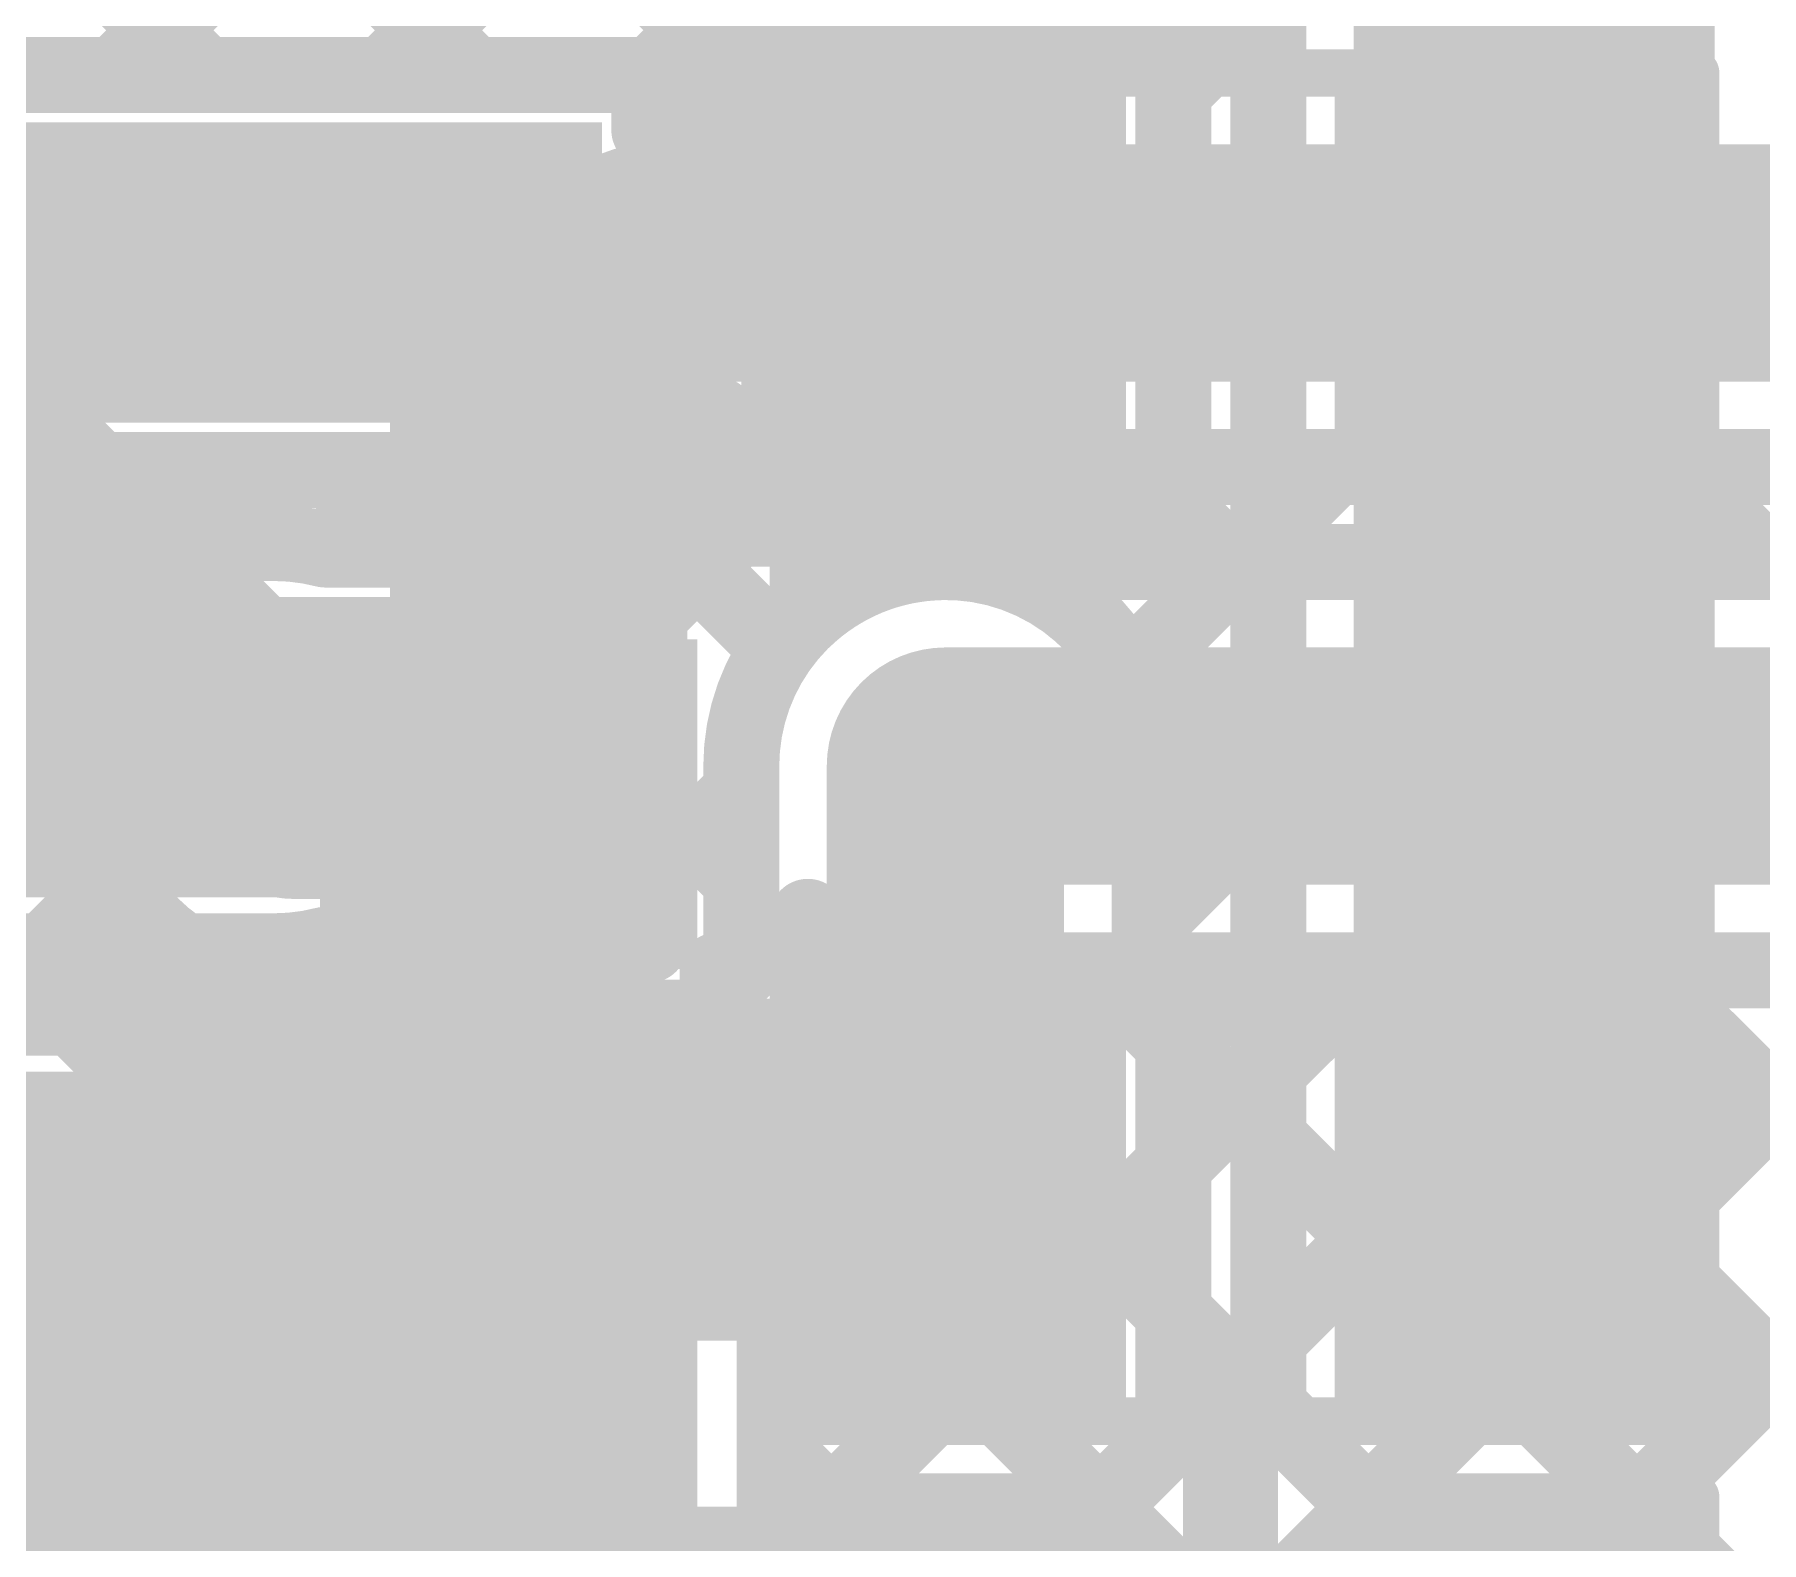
# Model space of a CAD drawing. Header units: millimetres. Extents: x -0.01 to 3.73, y -0.01 to 3.05.
# Drawn here: x 2.2671 to 2.4489, y 0.1822 to 0.3411 of the extents above; entities that cross this region are included whole.
import ezdxf

# ---------------------------------------------------------------- set-up
doc = ezdxf.new("R2010")
doc.units = ezdxf.units.MM
doc.header["$MEASUREMENT"] = 0
for name, color, linetype in [('BottomLayer', 5, 'Continuous'), ('BottomPaste', 16, 'Continuous'), ('BottomSolder', 6, 'Continuous'), ('TopLayer', 1, 'Continuous'), ('TopOverlay', 2, 'Continuous'), ('TopPaste', 8, 'Continuous'), ('TopSolder', 216, 'Continuous'), ('ViaHoleLayer', 16, 'Continuous')]:
    doc.layers.add(name, color=color, linetype=linetype)

# ---------------------------------------------------------------- blocks, each defined once
blk = doc.blocks.new('SOIC_8_14')
at = {"layer": 'TopLayer'}
for points in [[(0.136811, 0.086811), (0.136811, 0.063189), (0.0757874, 0.063189), (0.0757874, 0.086811)], [(0.136811, 0.036811), (0.136811, 0.01318899999999999), (0.0757874, 0.01318900000000001), (0.0757874, 0.036811)], [(0.136811, -0.01318900000000001), (0.136811, -0.036811), (0.0757874, -0.036811), (0.0757874, -0.01318899999999999)]]:
    blk.add_hatch(color=1, dxfattribs=at).paths.add_polyline_path(points)
at = {"layer": 'TopPaste'}
for points in [[(0.136811, 0.086811), (0.136811, 0.063189), (0.0757874, 0.063189), (0.0757874, 0.086811)], [(0.136811, 0.036811), (0.136811, 0.01318899999999999), (0.0757874, 0.01318900000000001), (0.0757874, 0.036811)], [(0.136811, -0.01318900000000001), (0.136811, -0.036811), (0.0757874, -0.036811), (0.0757874, -0.01318899999999999)]]:
    blk.add_hatch(color=8, dxfattribs=at).paths.add_polyline_path(points)
at = {"layer": 'TopSolder'}
for points in [[(0.140811, 0.090811), (0.140811, 0.059189), (0.0717874, 0.059189), (0.0717874, 0.090811)], [(0.140811, 0.04081099999999999), (0.140811, 0.009188999999999994), (0.0717874, 0.009189000000000006), (0.0717874, 0.04081100000000001)], [(0.140811, -0.009189000000000006), (0.140811, -0.04081100000000001), (0.0717874, -0.04081099999999999), (0.0717874, -0.009188999999999994)]]:
    blk.add_hatch(color=216, dxfattribs=at).paths.add_polyline_path(points)
blk = doc.blocks.new('R__0603_87')
at = {"layer": 'TopLayer'}
for points in [[(-0.015, 0.0175), (-0.015, -0.0175), (-0.045, -0.0175), (-0.045, 0.0175)], [(0.045, 0.0175), (0.045, -0.0175), (0.015, -0.0175), (0.015, 0.0175)]]:
    blk.add_hatch(color=1, dxfattribs=at).paths.add_polyline_path(points)
at = {"layer": 'TopPaste'}
for points in [[(-0.015, 0.0175), (-0.015, -0.0175), (-0.045, -0.0175), (-0.045, 0.0175)], [(0.045, 0.0175), (0.045, -0.0175), (0.015, -0.0175), (0.015, 0.0175)]]:
    blk.add_hatch(color=8, dxfattribs=at).paths.add_polyline_path(points)
at = {"layer": 'TopSolder'}
for points in [[(-0.011, 0.0215), (-0.011, -0.0215), (-0.049, -0.0215), (-0.049, 0.0215)], [(0.049, 0.0215), (0.049, -0.0215), (0.011, -0.0215), (0.011, 0.0215)]]:
    blk.add_hatch(color=216, dxfattribs=at).paths.add_polyline_path(points)
at = {"layer": 'TopOverlay', "const_width": 0.005}
for points in [[(0.049, 0.021), (-0.049, 0.021)], [(-0.049, 0.021), (-0.049, -0.021)], [(0.049, 0.021), (0.049, -0.021)], [(0.049, -0.021), (-0.049, -0.021)]]:
    blk.add_lwpolyline(points, dxfattribs=at)
at = {"layer": 'TopOverlay', "const_width": 0.0025}
for points in [[(-0.05025, 0.021, 1), (-0.04775, 0.021, 1)], [(-0.05025, 0.021, 1), (-0.04775, 0.021, 1)], [(0.04775, 0.021, 1), (0.05025, 0.021, 1)], [(0.04775, 0.021, 1), (0.05025, 0.021, 1)], [(-0.05025, -0.021, 1), (-0.04775, -0.021, 1)], [(-0.05025, -0.021, 1), (-0.04775, -0.021, 1)], [(0.04775, -0.021, 1), (0.05025, -0.021, 1)], [(0.04775, -0.021, 1), (0.05025, -0.021, 1)]]:
    blk.add_lwpolyline(points, format="xyb", close=True, dxfattribs=at)
blk = doc.blocks.new('R__0603_89')
at = {"layer": 'TopLayer'}
for points in [[(-0.015, 0.0175), (-0.015, -0.0175), (-0.045, -0.0175), (-0.045, 0.0175)], [(0.045, 0.0175), (0.045, -0.0175), (0.015, -0.0175), (0.015, 0.0175)]]:
    blk.add_hatch(color=1, dxfattribs=at).paths.add_polyline_path(points)
at = {"layer": 'TopPaste'}
for points in [[(-0.015, 0.0175), (-0.015, -0.0175), (-0.045, -0.0175), (-0.045, 0.0175)], [(0.045, 0.0175), (0.045, -0.0175), (0.015, -0.0175), (0.015, 0.0175)]]:
    blk.add_hatch(color=8, dxfattribs=at).paths.add_polyline_path(points)
at = {"layer": 'TopSolder'}
for points in [[(-0.011, 0.0215), (-0.011, -0.0215), (-0.049, -0.0215), (-0.049, 0.0215)], [(0.049, 0.0215), (0.049, -0.0215), (0.011, -0.0215), (0.011, 0.0215)]]:
    blk.add_hatch(color=216, dxfattribs=at).paths.add_polyline_path(points)
at = {"layer": 'TopOverlay', "const_width": 0.005}
for points in [[(0.049, 0.021), (-0.049, 0.021)], [(-0.049, 0.021), (-0.049, -0.021)], [(0.049, 0.021), (0.049, -0.021)], [(0.049, -0.021), (-0.049, -0.021)]]:
    blk.add_lwpolyline(points, dxfattribs=at)
at = {"layer": 'TopOverlay', "const_width": 0.0025}
for points in [[(-0.05025, 0.021, 1), (-0.04775, 0.021, 1)], [(-0.05025, 0.021, 1), (-0.04775, 0.021, 1)], [(0.04775, 0.021, 1), (0.05025, 0.021, 1)], [(0.04775, 0.021, 1), (0.05025, 0.021, 1)], [(-0.05025, -0.021, 1), (-0.04775, -0.021, 1)], [(-0.05025, -0.021, 1), (-0.04775, -0.021, 1)], [(0.04775, -0.021, 1), (0.05025, -0.021, 1)], [(0.04775, -0.021, 1), (0.05025, -0.021, 1)]]:
    blk.add_lwpolyline(points, format="xyb", close=True, dxfattribs=at)
blk = doc.blocks.new('C__0603_178')
at = {"layer": 'TopLayer'}
for points in [[(-0.015, 0.0175), (-0.015, -0.0175), (-0.045, -0.0175), (-0.045, 0.0175)], [(0.045, 0.0175), (0.045, -0.0175), (0.015, -0.0175), (0.015, 0.0175)]]:
    blk.add_hatch(color=1, dxfattribs=at).paths.add_polyline_path(points)
at = {"layer": 'TopPaste'}
for points in [[(-0.015, 0.0175), (-0.015, -0.0175), (-0.045, -0.0175), (-0.045, 0.0175)], [(0.045, 0.0175), (0.045, -0.0175), (0.015, -0.0175), (0.015, 0.0175)]]:
    blk.add_hatch(color=8, dxfattribs=at).paths.add_polyline_path(points)
at = {"layer": 'TopSolder'}
for points in [[(-0.0126378, 0.0198622), (-0.0126378, -0.0198622), (-0.0473622, -0.0198622), (-0.0473622, 0.0198622)], [(0.0473622, 0.0198622), (0.0473622, -0.0198622), (0.0126378, -0.0198622), (0.0126378, 0.0198622)]]:
    blk.add_hatch(color=216, dxfattribs=at).paths.add_polyline_path(points)
at = {"layer": 'TopOverlay', "const_width": 0.005}
for points in [[(-0.049, -0.021), (-0.049, 0.021)], [(-0.049, 0.021), (-0.018, 0.021)], [(0.018, 0.021), (0.049, 0.021)], [(0.049, -0.021), (0.049, 0.021)], [(-0.049, -0.021), (-0.018, -0.021)], [(0.018, -0.021), (0.049, -0.021)]]:
    blk.add_lwpolyline(points, dxfattribs=at)
at = {"layer": 'TopOverlay', "const_width": 0.0025}
for points in [[(-0.05025, 0.021, 1), (-0.04775, 0.021, 1)], [(-0.05025, 0.021, 1), (-0.04775, 0.021, 1)], [(-0.01925, 0.021, 1), (-0.01675, 0.021, 1)], [(0.01675, 0.021, 1), (0.01925, 0.021, 1)], [(0.04775, 0.021, 1), (0.05025, 0.021, 1)], [(0.04775, 0.021, 1), (0.05025, 0.021, 1)], [(-0.05025, -0.021, 1), (-0.04775, -0.021, 1)], [(-0.05025, -0.021, 1), (-0.04775, -0.021, 1)], [(-0.01925, -0.021, 1), (-0.01675, -0.021, 1)], [(0.01675, -0.021, 1), (0.01925, -0.021, 1)], [(0.04775, -0.021, 1), (0.05025, -0.021, 1)], [(0.04775, -0.021, 1), (0.05025, -0.021, 1)]]:
    blk.add_lwpolyline(points, format="xyb", close=True, dxfattribs=at)
blk = doc.blocks.new('C__0603_B_179')
at = {"layer": 'BottomLayer'}
for points in [[(-0.045, -0.0175), (-0.045, 0.0175), (-0.015, 0.0175), (-0.015, -0.0175)], [(0.015, -0.0175), (0.015, 0.0175), (0.045, 0.0175), (0.045, -0.0175)]]:
    blk.add_hatch(color=5, dxfattribs=at).paths.add_polyline_path(points)
at = {"layer": 'BottomPaste'}
for points in [[(-0.045, -0.0175), (-0.045, 0.0175), (-0.015, 0.0175), (-0.015, -0.0175)], [(0.015, -0.0175), (0.015, 0.0175), (0.045, 0.0175), (0.045, -0.0175)]]:
    blk.add_hatch(color=16, dxfattribs=at).paths.add_polyline_path(points)
at = {"layer": 'BottomSolder'}
for points in [[(-0.0473622, -0.0198622), (-0.0473622, 0.0198622), (-0.0126378, 0.0198622), (-0.0126378, -0.0198622)], [(0.0126378, -0.0198622), (0.0126378, 0.0198622), (0.0473622, 0.0198622), (0.0473622, -0.0198622)]]:
    blk.add_hatch(color=6, dxfattribs=at).paths.add_polyline_path(points)

msp = doc.modelspace()

# ---------------------------------------------------------------- hatches: boundary and pattern name
at = {"layer": 'BottomLayer'}
h = msp.add_hatch(color=5, dxfattribs=at)
edge = h.paths.add_edge_path()
edge.add_arc((2.363, 0.264), 0.011811, 0, 360)
msp.add_hatch(color=5, dxfattribs=at).paths.add_polyline_path([(2.265, 0.046), (2.336, 0.046), (2.336, 0.215), (2.265, 0.215)])
at = {"layer": 'TopLayer'}
for points in [[(2.406, 0.195), (2.444, 0.195), (2.444, 0.449), (2.406, 0.449)], [(2.29, 0.088), (2.383, 0.088), (2.383, 0.186), (2.29, 0.186)]]:
    msp.add_hatch(color=1, dxfattribs=at).paths.add_polyline_path(points)
h = msp.add_hatch(color=1, dxfattribs=at)
edge = h.paths.add_edge_path()
edge.add_arc((2.363, 0.264), 0.011811, 0, 360)
at = {"layer": 'ViaHoleLayer'}
h = msp.add_hatch(color=16, dxfattribs=at)
edge = h.paths.add_edge_path()
edge.add_arc((2.363, 0.264), 0.0059055, 0, 360)

# ---------------------------------------------------------------- linework, layer by layer
at = {"layer": 'BottomLayer'}
for points, const_width in [([(2.317, 0.3023553), (2.3316447, 0.317)], 0.025), ([(2.3316447, 0.317), (2.4932992, 0.317)], 0.025), ([(2.2430001, 0.314), (2.2945001, 0.2625)], 0.025), ([(2.317, 0.26), (2.317, 0.3023553)], 0.025), ([(2.3405503, 0.2955), (2.4790178, 0.2955)], 0.008), ([(2.3409011, 0.289), (2.3474011, 0.2955)], 0.008), ([(2.3545545, 0.2955), (2.3645545, 0.2855)], 0.008), ([(2.3656854, 0.2855), (2.3756854, 0.2955)], 0.008), ([(2.3828388, 0.2955), (2.3928388, 0.2855)], 0.008), ([(2.3939697, 0.2855), (2.4039697, 0.2955)], 0.008), ([(2.4111231, 0.2955), (2.4211231, 0.2855)], 0.008), ([(2.422254, 0.2855), (2.432254, 0.2955)], 0.008), ([(2.4394074, 0.2955), (2.4494074, 0.2855)], 0.008), ([(2.4505383, 0.2855), (2.4605383, 0.2955)], 0.008), ([(2.3385, 0.289), (2.3385, 0.2934497)], 0.008), ([(2.3385, 0.289), (2.3485, 0.289)], 0.008), ([(2.3485, 0.2798745), (2.3485, 0.289)], 0.008), ([(2.363, 0.2855), (2.4950001, 0.2855)], 0.008), ([(2.363, 0.264), (2.4950001, 0.264)], 0.025), ([(2.2945001, 0.2625), (2.3145, 0.2625)], 0.025), ([(2.3145, 0.2625), (2.317, 0.26)], 0.025), ([(2.263, 0.2635945), (2.2792973, 0.2472972)], 0.008), ([(2.317, 0.235), (2.317, 0.26)], 0.01), ([(2.263, 0.2393832), (2.2751056, 0.2514888)], 0.008), ([(2.3485, 0.231), (2.3485, 0.2481255)], 0.008), ([(2.263, 0.245633), (2.284633, 0.224)], 0.008), ([(2.3485, 0.2449859), (2.4454859, 0.148)], 0.008), ([(2.3485, 0.2400303), (2.3532882, 0.2448185)], 0.008), ([(2.2855, 0.231), (2.2855, 0.2429744)], 0.008), ([(2.345, 0.208246), (2.379254, 0.2425)], 0.008), ([(2.345, 0.1799617), (2.4075383, 0.2425)], 0.008), ([(2.345, 0.1516774), (2.4358226, 0.2425)], 0.008), ([(2.345, 0.1233931), (2.4641069, 0.2425)], 0.008), ([(2.363, 0.2425), (2.4860945, 0.2425)], 0.008), ([(2.3792702, 0.2425), (2.4599079, 0.1618623)], 0.008), ([(2.4075545, 0.2425), (2.4714559, 0.1785986)], 0.008), ([(2.4358388, 0.2425), (2.4881904, 0.1901484)], 0.008), ([(2.3978912, 0.148), (2.4892428, 0.2393516)], 0.008), ([(2.2759011, 0.224), (2.2855, 0.2335989)], 0.008), ([(2.2855, 0.231), (2.3485, 0.231)], 0.008), ([(2.3041854, 0.224), (2.3111854, 0.231)], 0.008), ([(2.3059173, 0.231), (2.3129173, 0.224)], 0.008), ([(2.3324697, 0.224), (2.3394697, 0.231)], 0.008), ([(2.3342016, 0.231), (2.3412016, 0.224)], 0.008), ([(2.263, 0.224), (2.2905, 0.224)], 0.008), ([(2.2905, 0.224), (2.3435, 0.224)], 0.008), ([(2.2905, 0.224), (2.3435, 0.224)], 0.008), ([(2.3412016, 0.224), (2.345, 0.2202016)], 0.008), ([(2.345, 0.159), (2.345, 0.224)], 0.008), ([(2.345, 0.2202016), (2.4172016, 0.148)], 0.008), ([(2.345, 0.1919173), (2.3889173, 0.148)], 0.008)]:
    msp.add_lwpolyline(points, dxfattribs=dict(at, const_width=const_width))
for points, const_width in [([(2.3253947, 0.317, 1), (2.3378947, 0.317, 1)], 0.0125), ([(2.3253947, 0.317, 1), (2.3378947, 0.317, 1)], 0.0125), ([(2.31075, 0.3023553, 1), (2.32325, 0.3023553, 1)], 0.0125), ([(2.31075, 0.3023553, 1), (2.32325, 0.3023553, 1)], 0.0125), ([(2.3385503, 0.2955, 1), (2.3425503, 0.2955, 1)], 0.004), ([(2.3454011, 0.2955, 1), (2.3494011, 0.2955, 1)], 0.004), ([(2.3525545, 0.2955, 1), (2.3565545, 0.2955, 1)], 0.004), ([(2.3736854, 0.2955, 1), (2.3776854, 0.2955, 1)], 0.004), ([(2.3808388, 0.2955, 1), (2.3848388, 0.2955, 1)], 0.004), ([(2.4019697, 0.2955, 1), (2.4059697, 0.2955, 1)], 0.004), ([(2.4091231, 0.2955, 1), (2.4131231, 0.2955, 1)], 0.004), ([(2.430254, 0.2955, 1), (2.434254, 0.2955, 1)], 0.004), ([(2.4374074, 0.2955, 1), (2.4414074, 0.2955, 1)], 0.004), ([(2.3365, 0.2934497, 1), (2.3405, 0.2934497, 1)], 0.004), ([(2.3365, 0.289, 1), (2.3405, 0.289, 1)], 0.004), ([(2.3365, 0.289, 1), (2.3405, 0.289, 1)], 0.004), ([(2.3389011, 0.289, 1), (2.3429011, 0.289, 1)], 0.004), ([(2.3465, 0.289, 1), (2.3505, 0.289, 1)], 0.004), ([(2.3465, 0.289, 1), (2.3505, 0.289, 1)], 0.004), ([(2.361, 0.2855, 1), (2.365, 0.2855, 1)], 0.004), ([(2.361, 0.2855, 1), (2.365, 0.2855, 1)], 0.004), ([(2.3625545, 0.2855, 1), (2.3665545, 0.2855, 1)], 0.004), ([(2.3636854, 0.2855, 1), (2.3676854, 0.2855, 1)], 0.004), ([(2.3908388, 0.2855, 1), (2.3948388, 0.2855, 1)], 0.004), ([(2.3919697, 0.2855, 1), (2.3959697, 0.2855, 1)], 0.004), ([(2.4191231, 0.2855, 1), (2.4231231, 0.2855, 1)], 0.004), ([(2.420254, 0.2855, 1), (2.424254, 0.2855, 1)], 0.004), ([(2.4474074, 0.2855, 1), (2.4514074, 0.2855, 1)], 0.004), ([(2.4485383, 0.2855, 1), (2.4525383, 0.2855, 1)], 0.004), ([(2.3465, 0.2798745, 1), (2.3505, 0.2798745, 1)], 0.004), ([(2.3465, 0.2798745, 1), (2.3505, 0.2798745, 1)], 0.004), ([(2.35675, 0.264, 1), (2.36925, 0.264, 1)], 0.0125), ([(2.2882501, 0.2625, 1), (2.3007501, 0.2625, 1)], 0.0125), ([(2.2882501, 0.2625, 1), (2.3007501, 0.2625, 1)], 0.0125), ([(2.30825, 0.2625, 1), (2.32075, 0.2625, 1)], 0.0125), ([(2.30825, 0.2625, 1), (2.32075, 0.2625, 1)], 0.0125), ([(2.31075, 0.26, 1), (2.32325, 0.26, 1)], 0.0125), ([(2.31075, 0.26, 1), (2.32325, 0.26, 1)], 0.0125), ([(2.3145, 0.26, 1), (2.3195, 0.26, 1)], 0.005), ([(2.2731056, 0.2514888, 1), (2.2771056, 0.2514888, 1)], 0.004), ([(2.2772973, 0.2472972, 1), (2.2812973, 0.2472972, 1)], 0.004), ([(2.2772973, 0.2472972, 1), (2.2812973, 0.2472972, 1)], 0.004), ([(2.2772973, 0.2472972, 1), (2.2812973, 0.2472972, 1)], 0.004), ([(2.3465, 0.2481255, 1), (2.3505, 0.2481255, 1)], 0.004), ([(2.3465, 0.2481255, 1), (2.3505, 0.2481255, 1)], 0.004), ([(2.3465, 0.2449859, 1), (2.3505, 0.2449859, 1)], 0.004), ([(2.3512882, 0.2448185, 1), (2.3552882, 0.2448185, 1)], 0.004), ([(2.2835, 0.2429744, 1), (2.2875, 0.2429744, 1)], 0.004), ([(2.2835, 0.2429744, 1), (2.2875, 0.2429744, 1)], 0.004), ([(2.2835, 0.2429744, 1), (2.2875, 0.2429744, 1)], 0.004), ([(2.361, 0.2425, 1), (2.365, 0.2425, 1)], 0.004), ([(2.361, 0.2425, 1), (2.365, 0.2425, 1)], 0.004), ([(2.377254, 0.2425, 1), (2.381254, 0.2425, 1)], 0.004), ([(2.3772702, 0.2425, 1), (2.3812702, 0.2425, 1)], 0.004), ([(2.4055383, 0.2425, 1), (2.4095383, 0.2425, 1)], 0.004), ([(2.4055545, 0.2425, 1), (2.4095545, 0.2425, 1)], 0.004), ([(2.4338226, 0.2425, 1), (2.4378226, 0.2425, 1)], 0.004), ([(2.4338388, 0.2425, 1), (2.4378388, 0.2425, 1)], 0.004), ([(2.3465, 0.2400303, 1), (2.3505, 0.2400303, 1)], 0.004), ([(2.3145, 0.235, 1), (2.3195, 0.235, 1)], 0.005), ([(2.2835, 0.2335989, 1), (2.2875, 0.2335989, 1)], 0.004), ([(2.2835, 0.231, 1), (2.2875, 0.231, 1)], 0.004), ([(2.2835, 0.231, 1), (2.2875, 0.231, 1)], 0.004), ([(2.3039173, 0.231, 1), (2.3079173, 0.231, 1)], 0.004), ([(2.3091854, 0.231, 1), (2.3131854, 0.231, 1)], 0.004), ([(2.3322016, 0.231, 1), (2.3362016, 0.231, 1)], 0.004), ([(2.3374697, 0.231, 1), (2.3414697, 0.231, 1)], 0.004), ([(2.3465, 0.231, 1), (2.3505, 0.231, 1)], 0.004), ([(2.3465, 0.231, 1), (2.3505, 0.231, 1)], 0.004), ([(2.2739011, 0.224, 1), (2.2779011, 0.224, 1)], 0.004), ([(2.282633, 0.224, 1), (2.286633, 0.224, 1)], 0.004), ([(2.2885, 0.224, 1), (2.2925, 0.224, 1)], 0.004), ([(2.2885, 0.224, 1), (2.2925, 0.224, 1)], 0.004), ([(2.2885, 0.224, 1), (2.2925, 0.224, 1)], 0.004), ([(2.3021854, 0.224, 1), (2.3061854, 0.224, 1)], 0.004), ([(2.3109173, 0.224, 1), (2.3149173, 0.224, 1)], 0.004), ([(2.3304697, 0.224, 1), (2.3344697, 0.224, 1)], 0.004), ([(2.3392016, 0.224, 1), (2.3432016, 0.224, 1)], 0.004), ([(2.3392016, 0.224, 1), (2.3432016, 0.224, 1)], 0.004), ([(2.3415, 0.224, 1), (2.3455, 0.224, 1)], 0.004), ([(2.3415, 0.224, 1), (2.3455, 0.224, 1)], 0.004), ([(2.343, 0.224, 1), (2.347, 0.224, 1)], 0.004), ([(2.343, 0.2202016, 1), (2.347, 0.2202016, 1)], 0.004), ([(2.343, 0.2202016, 1), (2.347, 0.2202016, 1)], 0.004), ([(2.343, 0.208246, 1), (2.347, 0.208246, 1)], 0.004), ([(2.343, 0.1919173, 1), (2.347, 0.1919173, 1)], 0.004), ([(2.343, 0.1799617, 1), (2.347, 0.1799617, 1)], 0.004)]:
    msp.add_lwpolyline(points, format="xyb", close=True, dxfattribs=dict(at, const_width=const_width))
at = {"layer": 'BottomLayer', "const_width": 0.008}
for points in [[(2.3485, 0.2798745, -0.187185639067921), (2.363, 0.2855)], [(2.2855, 0.2429744, -0.08860194212050249), (2.2792973, 0.2472972)], [(2.2855, 0.2429744, -0.08860194212050249), (2.2792973, 0.2472972)], [(2.363, 0.2425, -0.187185639067921), (2.3485, 0.2481255)]]:
    msp.add_lwpolyline(points, format="xyb", dxfattribs=at)
at = {"layer": 'TopLayer'}
for points, const_width in [([(2.275571, 0.3368071), (2.3463466, 0.4075827)], 0.008), ([(2.2990404, 0.4075827), (2.3641231, 0.3425)], 0.008), ([(2.3038553, 0.3368071), (2.3750482, 0.408)], 0.008), ([(2.3273247, 0.4075827), (2.397, 0.3379074)], 0.008), ([(2.397, 0.1975), (2.397, 0.408)], 0.008), ([(2.2726084, 0.4057304), (2.339, 0.3393388)], 0.008), ([(2.331811, 0.3364785), (2.397, 0.4016675)], 0.008), ([(2.2584663, 0.3915883), (2.3132474, 0.3368071)], 0.008), ([(2.2475, 0.3742702), (2.2849631, 0.3368071)], 0.008), ([(2.3661168, 0.3425), (2.397, 0.3733832)], 0.008), ([(2.387, 0.3350989), (2.397, 0.3450989)], 0.008), ([(2.339, 0.3425), (2.387, 0.3425)], 0.008), ([(2.339, 0.3309981), (2.339, 0.3425)], 0.008), ([(2.387, 0.2895), (2.387, 0.3425)], 0.008), ([(2.2527874, 0.3368071), (2.331811, 0.3368071)], 0.008), ([(2.331811, 0.3309981), (2.331811, 0.3368071)], 0.008), ([(2.331811, 0.3309981), (2.339, 0.3309981)], 0.008), ([(2.2922992, 0.3159961), (2.2923012, 0.3159981)], 0.012), ([(2.2923012, 0.3159981), (2.3629981, 0.3159981)], 0.012), ([(2.3629981, 0.3159981), (2.363, 0.316)], 0.012), ([(2.387, 0.3196231), (2.397, 0.3096231)], 0.008), ([(2.414, 0.307), (2.423, 0.316)], 0.012), ([(2.423, 0.246), (2.423, 0.316)], 0.012), ([(2.387, 0.3068146), (2.397, 0.3168146)], 0.008), ([(2.331811, 0.3009981), (2.339, 0.3009981)], 0.008), ([(2.331811, 0.2951851), (2.331811, 0.3009981)], 0.008), ([(2.339, 0.2895), (2.339, 0.3009981)], 0.008), ([(2.2527874, 0.2951851), (2.331811, 0.2951851)], 0.008), ([(2.2700165, 0.2951851), (2.2777055, 0.2874961)], 0.008), ([(2.2828286, 0.2874961), (2.2905176, 0.2951851)], 0.008), ([(2.2983008, 0.2951851), (2.3066788, 0.2868071)], 0.008), ([(2.3104239, 0.2868071), (2.3188019, 0.2951851)], 0.008), ([(2.3265851, 0.2951851), (2.3454082, 0.276362)], 0.008), ([(2.387, 0.2913388), (2.397, 0.2813388)], 0.008), ([(2.331811, 0.2799099), (2.3414011, 0.2895)], 0.008), ([(2.339, 0.2895), (2.387, 0.2895)], 0.008), ([(2.3605545, 0.2895), (2.3646153, 0.2854392)], 0.008), ([(2.3655354, 0.28535), (2.3696854, 0.2895)], 0.008), ([(2.2495503, 0.2874961), (2.2922992, 0.2874961)], 0.008), ([(2.3821815, 0.2737118), (2.397, 0.2885303)], 0.008), ([(2.2976985, 0.2868071), (2.331811, 0.2868071)], 0.008), ([(2.331811, 0.2451851), (2.331811, 0.2868071)], 0.008), ([(2.2406447, 0.2659961), (2.2922992, 0.2659961)], 0.025), ([(2.3629961, 0.2639961), (2.363, 0.264)], 0.025), ([(2.3629961, 0.2159961), (2.3629961, 0.2639961)], 0.025), ([(2.3844392, 0.2656153), (2.397, 0.2530545)], 0.008), ([(2.3414961, 0.2425), (2.3414961, 0.2639961)], 0.008), ([(2.3844961, 0.2425), (2.3844961, 0.2635905)], 0.008), ([(2.331811, 0.2616749), (2.3414961, 0.2519898)], 0.008), ([(2.331811, 0.2516256), (2.3414961, 0.2613107)], 0.008), ([(2.3844961, 0.2477421), (2.397, 0.260246)], 0.008), ([(2.423, 0.216), (2.423, 0.246)], 0.012), ([(2.2976985, 0.2451851), (2.331811, 0.2451851)], 0.008), ([(2.3176815, 0.2374961), (2.3253705, 0.2451851)], 0.008), ([(2.3200165, 0.2451851), (2.3277055, 0.2374961)], 0.008), ([(2.2406447, 0.2444961), (2.2922992, 0.2444961)], 0.008), ([(2.2611129, 0.2374961), (2.2681129, 0.2444961)], 0.008), ([(2.2641369, 0.2444961), (2.2711369, 0.2374961)], 0.008), ([(2.2893972, 0.2374961), (2.2968939, 0.2449928)], 0.008), ([(2.2924209, 0.2444964), (2.2994212, 0.2374961)], 0.008), ([(2.339, 0.2374961), (2.339, 0.2425)], 0.008), ([(2.387, 0.195), (2.387, 0.2425)], 0.008), ([(2.2349095, 0.2374961), (2.2922992, 0.2374961)], 0.008), ([(2.2922992, 0.2374961), (2.339, 0.2374961)], 0.008), ([(2.387, 0.2347702), (2.397, 0.2247702)], 0.008), ([(2.387, 0.2219617), (2.397, 0.2319617)], 0.008), ([(2.2260039, 0.2159961), (2.2922992, 0.2159961)], 0.025), ([(2.2922992, 0.2159961), (2.3629961, 0.2159961)], 0.025), ([(2.387, 0.2064859), (2.3959859, 0.1975)], 0.008), ([(2.3883226, 0.195), (2.397, 0.2036774)], 0.008), ([(2.394, 0.145), (2.394, 0.1975)], 0.008), ([(2.2299586, 0.1944961), (2.281, 0.1944961)], 0.008), ([(2.2575683, 0.1944961), (2.2652573, 0.1868071)], 0.008), ([(2.2669925, 0.1868071), (2.2746815, 0.1944961)], 0.008), ([(2.281, 0.1868071), (2.281, 0.1944961)], 0.008), ([(2.387, 0.195), (2.392, 0.195)], 0.008), ([(2.392, 0.145), (2.392, 0.195)], 0.008), ([(2.2527874, 0.1868071), (2.281, 0.1868071)], 0.008)]:
    msp.add_lwpolyline(points, dxfattribs=dict(at, const_width=const_width))
for points, const_width in [([(2.337, 0.3425, 1), (2.341, 0.3425, 1)], 0.004), ([(2.337, 0.3425, 1), (2.341, 0.3425, 1)], 0.004), ([(2.3621231, 0.3425, 1), (2.3661231, 0.3425, 1)], 0.004), ([(2.3641168, 0.3425, 1), (2.3681168, 0.3425, 1)], 0.004), ([(2.385, 0.3425, 1), (2.389, 0.3425, 1)], 0.004), ([(2.385, 0.3425, 1), (2.389, 0.3425, 1)], 0.004), ([(2.337, 0.3393388, 1), (2.341, 0.3393388, 1)], 0.004), ([(2.395, 0.3379074, 1), (2.399, 0.3379074, 1)], 0.004), ([(2.273571, 0.3368071, 1), (2.277571, 0.3368071, 1)], 0.004), ([(2.2829631, 0.3368071, 1), (2.2869631, 0.3368071, 1)], 0.004), ([(2.3018553, 0.3368071, 1), (2.3058553, 0.3368071, 1)], 0.004), ([(2.3112474, 0.3368071, 1), (2.3152474, 0.3368071, 1)], 0.004), ([(2.329811, 0.3368071, 1), (2.333811, 0.3368071, 1)], 0.004), ([(2.329811, 0.3368071, 1), (2.333811, 0.3368071, 1)], 0.004), ([(2.329811, 0.3364785, 1), (2.333811, 0.3364785, 1)], 0.004), ([(2.385, 0.3350989, 1), (2.389, 0.3350989, 1)], 0.004), ([(2.329811, 0.3309981, 1), (2.333811, 0.3309981, 1)], 0.004), ([(2.329811, 0.3309981, 1), (2.333811, 0.3309981, 1)], 0.004), ([(2.337, 0.3309981, 1), (2.341, 0.3309981, 1)], 0.004), ([(2.337, 0.3309981, 1), (2.341, 0.3309981, 1)], 0.004), ([(2.2892992, 0.3159961, 1), (2.2952992, 0.3159961, 1)], 0.006), ([(2.2893012, 0.3159981, 1), (2.2953012, 0.3159981, 1)], 0.006), ([(2.2893012, 0.3159981, 1), (2.2953012, 0.3159981, 1)], 0.006), ([(2.3599981, 0.3159981, 1), (2.3659981, 0.3159981, 1)], 0.006), ([(2.3599981, 0.3159981, 1), (2.3659981, 0.3159981, 1)], 0.006), ([(2.36, 0.316, 1), (2.366, 0.316, 1)], 0.006), ([(2.385, 0.3196231, 1), (2.389, 0.3196231, 1)], 0.004), ([(2.42, 0.316, 1), (2.426, 0.316, 1)], 0.006), ([(2.42, 0.316, 1), (2.426, 0.316, 1)], 0.006), ([(2.395, 0.3168146, 1), (2.399, 0.3168146, 1)], 0.004), ([(2.395, 0.3096231, 1), (2.399, 0.3096231, 1)], 0.004), ([(2.411, 0.307, 1), (2.417, 0.307, 1)], 0.006), ([(2.385, 0.3068146, 1), (2.389, 0.3068146, 1)], 0.004), ([(2.329811, 0.3009981, 1), (2.333811, 0.3009981, 1)], 0.004), ([(2.329811, 0.3009981, 1), (2.333811, 0.3009981, 1)], 0.004), ([(2.337, 0.3009981, 1), (2.341, 0.3009981, 1)], 0.004), ([(2.337, 0.3009981, 1), (2.341, 0.3009981, 1)], 0.004), ([(2.2680165, 0.2951851, 1), (2.2720165, 0.2951851, 1)], 0.004), ([(2.2885176, 0.2951851, 1), (2.2925176, 0.2951851, 1)], 0.004), ([(2.2963008, 0.2951851, 1), (2.3003008, 0.2951851, 1)], 0.004), ([(2.3168019, 0.2951851, 1), (2.3208019, 0.2951851, 1)], 0.004), ([(2.3245851, 0.2951851, 1), (2.3285851, 0.2951851, 1)], 0.004), ([(2.329811, 0.2951851, 1), (2.333811, 0.2951851, 1)], 0.004), ([(2.329811, 0.2951851, 1), (2.333811, 0.2951851, 1)], 0.004), ([(2.385, 0.2913388, 1), (2.389, 0.2913388, 1)], 0.004), ([(2.337, 0.2895, 1), (2.341, 0.2895, 1)], 0.004), ([(2.337, 0.2895, 1), (2.341, 0.2895, 1)], 0.004), ([(2.3394011, 0.2895, 1), (2.3434011, 0.2895, 1)], 0.004), ([(2.3585545, 0.2895, 1), (2.3625545, 0.2895, 1)], 0.004), ([(2.3676854, 0.2895, 1), (2.3716854, 0.2895, 1)], 0.004), ([(2.385, 0.2895, 1), (2.389, 0.2895, 1)], 0.004), ([(2.385, 0.2895, 1), (2.389, 0.2895, 1)], 0.004), ([(2.2757055, 0.2874961, 1), (2.2797055, 0.2874961, 1)], 0.004), ([(2.2808286, 0.2874961, 1), (2.2848286, 0.2874961, 1)], 0.004), ([(2.2902992, 0.2874961, 1), (2.2942992, 0.2874961, 1)], 0.004), ([(2.2902992, 0.2874961, 1), (2.2942992, 0.2874961, 1)], 0.004), ([(2.395, 0.2885303, 1), (2.399, 0.2885303, 1)], 0.004), ([(2.2956985, 0.2868071, 1), (2.2996985, 0.2868071, 1)], 0.004), ([(2.2956985, 0.2868071, 1), (2.2996985, 0.2868071, 1)], 0.004), ([(2.3046788, 0.2868071, 1), (2.3086788, 0.2868071, 1)], 0.004), ([(2.3084239, 0.2868071, 1), (2.3124239, 0.2868071, 1)], 0.004), ([(2.329811, 0.2868071, 1), (2.333811, 0.2868071, 1)], 0.004), ([(2.329811, 0.2868071, 1), (2.333811, 0.2868071, 1)], 0.004), ([(2.3626153, 0.2854392, 1), (2.3666153, 0.2854392, 1)], 0.004), ([(2.3635354, 0.28535, 1), (2.3675354, 0.28535, 1)], 0.004), ([(2.329811, 0.2799099, 1), (2.333811, 0.2799099, 1)], 0.004), ([(2.395, 0.2813388, 1), (2.399, 0.2813388, 1)], 0.004), ([(2.3457933, 0.2791989, 1), (2.3497933, 0.2791989, 1)], 0.004), ([(2.3457933, 0.2791989, 1), (2.3497933, 0.2791989, 1)], 0.004), ([(2.3457972, 0.2792028, 1), (2.3497972, 0.2792028, 1)], 0.004), ([(2.3434082, 0.276362, 1), (2.3474082, 0.276362, 1)], 0.004), ([(2.2860492, 0.2659961, 1), (2.2985492, 0.2659961, 1)], 0.0125), ([(2.3567461, 0.2639961, 1), (2.3692461, 0.2639961, 1)], 0.0125), ([(2.3567461, 0.2639961, 1), (2.3692461, 0.2639961, 1)], 0.0125), ([(2.35675, 0.264, 1), (2.36925, 0.264, 1)], 0.0125), ([(2.3801815, 0.2737118, 1), (2.3841815, 0.2737118, 1)], 0.004), ([(2.3824392, 0.2656153, 1), (2.3864392, 0.2656153, 1)], 0.004), ([(2.3394961, 0.2639961, 1), (2.3434961, 0.2639961, 1)], 0.004), ([(2.3394961, 0.2639961, 1), (2.3434961, 0.2639961, 1)], 0.004), ([(2.3394961, 0.2639961, 1), (2.3434961, 0.2639961, 1)], 0.004), ([(2.3824961, 0.2635905, 1), (2.3864961, 0.2635905, 1)], 0.004), ([(2.3825, 0.264, 1), (2.3865, 0.264, 1)], 0.004), ([(2.329811, 0.2616749, 1), (2.333811, 0.2616749, 1)], 0.004), ([(2.3394961, 0.2613107, 1), (2.3434961, 0.2613107, 1)], 0.004), ([(2.395, 0.260246, 1), (2.399, 0.260246, 1)], 0.004), ([(2.395, 0.2530545, 1), (2.399, 0.2530545, 1)], 0.004), ([(2.329811, 0.2516256, 1), (2.333811, 0.2516256, 1)], 0.004), ([(2.3394961, 0.2519898, 1), (2.3434961, 0.2519898, 1)], 0.004), ([(2.3824961, 0.2477421, 1), (2.3864961, 0.2477421, 1)], 0.004), ([(2.42, 0.246, 1), (2.426, 0.246, 1)], 0.006), ([(2.42, 0.246, 1), (2.426, 0.246, 1)], 0.006), ([(2.2956985, 0.2451851, 1), (2.2996985, 0.2451851, 1)], 0.004), ([(2.2956985, 0.2451851, 1), (2.2996985, 0.2451851, 1)], 0.004), ([(2.3180165, 0.2451851, 1), (2.3220165, 0.2451851, 1)], 0.004), ([(2.3233705, 0.2451851, 1), (2.3273705, 0.2451851, 1)], 0.004), ([(2.329811, 0.2451851, 1), (2.333811, 0.2451851, 1)], 0.004), ([(2.329811, 0.2451851, 1), (2.333811, 0.2451851, 1)], 0.004), ([(2.2621369, 0.2444961, 1), (2.2661369, 0.2444961, 1)], 0.004), ([(2.2661129, 0.2444961, 1), (2.2701129, 0.2444961, 1)], 0.004), ([(2.2902992, 0.2444961, 1), (2.2942992, 0.2444961, 1)], 0.004), ([(2.2902992, 0.2444961, 1), (2.2942992, 0.2444961, 1)], 0.004), ([(2.2904209, 0.2444964, 1), (2.2944209, 0.2444964, 1)], 0.004), ([(2.2948939, 0.2449928, 1), (2.2988939, 0.2449928, 1)], 0.004), ([(2.337, 0.2425, 1), (2.341, 0.2425, 1)], 0.004), ([(2.3394961, 0.2425, 1), (2.3434961, 0.2425, 1)], 0.004), ([(2.3824961, 0.2425, 1), (2.3864961, 0.2425, 1)], 0.004), ([(2.385, 0.2425, 1), (2.389, 0.2425, 1)], 0.004), ([(2.2691369, 0.2374961, 1), (2.2731369, 0.2374961, 1)], 0.004), ([(2.2873972, 0.2374961, 1), (2.2913972, 0.2374961, 1)], 0.004), ([(2.2902992, 0.2374961, 1), (2.2942992, 0.2374961, 1)], 0.004), ([(2.2902992, 0.2374961, 1), (2.2942992, 0.2374961, 1)], 0.004), ([(2.2974212, 0.2374961, 1), (2.3014212, 0.2374961, 1)], 0.004), ([(2.3156815, 0.2374961, 1), (2.3196815, 0.2374961, 1)], 0.004), ([(2.3257055, 0.2374961, 1), (2.3297055, 0.2374961, 1)], 0.004), ([(2.337, 0.2374961, 1), (2.341, 0.2374961, 1)], 0.004), ([(2.337, 0.2374961, 1), (2.341, 0.2374961, 1)], 0.004), ([(2.385, 0.2347702, 1), (2.389, 0.2347702, 1)], 0.004), ([(2.395, 0.2319617, 1), (2.399, 0.2319617, 1)], 0.004), ([(2.2860492, 0.2159961, 1), (2.2985492, 0.2159961, 1)], 0.0125), ([(2.2860492, 0.2159961, 1), (2.2985492, 0.2159961, 1)], 0.0125), ([(2.3567461, 0.2159961, 1), (2.3692461, 0.2159961, 1)], 0.0125), ([(2.3567461, 0.2159961, 1), (2.3692461, 0.2159961, 1)], 0.0125), ([(2.395, 0.2247702, 1), (2.399, 0.2247702, 1)], 0.004), ([(2.385, 0.2219617, 1), (2.389, 0.2219617, 1)], 0.004), ([(2.42, 0.216, 1), (2.426, 0.216, 1)], 0.006), ([(2.385, 0.2064859, 1), (2.389, 0.2064859, 1)], 0.004), ([(2.395, 0.2036774, 1), (2.399, 0.2036774, 1)], 0.004), ([(2.392, 0.1975, 1), (2.396, 0.1975, 1)], 0.004), ([(2.3939859, 0.1975, 1), (2.3979859, 0.1975, 1)], 0.004), ([(2.395, 0.1975, 1), (2.399, 0.1975, 1)], 0.004), ([(2.2726815, 0.1944961, 1), (2.2766815, 0.1944961, 1)], 0.004), ([(2.279, 0.1944961, 1), (2.283, 0.1944961, 1)], 0.004), ([(2.279, 0.1944961, 1), (2.283, 0.1944961, 1)], 0.004), ([(2.385, 0.195, 1), (2.389, 0.195, 1)], 0.004), ([(2.385, 0.195, 1), (2.389, 0.195, 1)], 0.004), ([(2.3863226, 0.195, 1), (2.3903226, 0.195, 1)], 0.004), ([(2.39, 0.195, 1), (2.394, 0.195, 1)], 0.004), ([(2.39, 0.195, 1), (2.394, 0.195, 1)], 0.004), ([(2.2632573, 0.1868071, 1), (2.2672573, 0.1868071, 1)], 0.004), ([(2.2649925, 0.1868071, 1), (2.2689925, 0.1868071, 1)], 0.004), ([(2.279, 0.1868071, 1), (2.283, 0.1868071, 1)], 0.004), ([(2.279, 0.1868071, 1), (2.283, 0.1868071, 1)], 0.004)]:
    msp.add_lwpolyline(points, format="xyb", close=True, dxfattribs=dict(at, const_width=const_width))
at = {"layer": 'TopLayer', "const_width": 0.008}
for points in [[(2.2922992, 0.2874961, -0.06354708561753872), (2.2976985, 0.2868071)], [(2.3477972, 0.2792028, -0.6681786379192989), (2.3845, 0.264)], [(2.3414961, 0.2639961, -0.198912367379658), (2.3477933, 0.2791989)], [(2.3414961, 0.2639961, -0.198912367379658), (2.3477933, 0.2791989)], [(2.2976985, 0.2451851, -0.0635470856175386), (2.2922992, 0.2444961)]]:
    msp.add_lwpolyline(points, format="xyb", dxfattribs=at)

# ---------------------------------------------------------------- block references
for name, p in [('SOIC_8_14', (2.186, 0.2409961)), ('C__0603_178', (2.393, 0.166))]:
    msp.add_blockref(name, p)
for name, p, rotation in [('R__0603_89', (2.393, 0.316), 180), ('C__0603_B_179', (2.317, 0.23), 90), ('R__0603_87', (2.393, 0.216), 180)]:
    msp.add_blockref(name, p, dxfattribs=dict(rotation=rotation))

doc.saveas('drawing.dxf')
